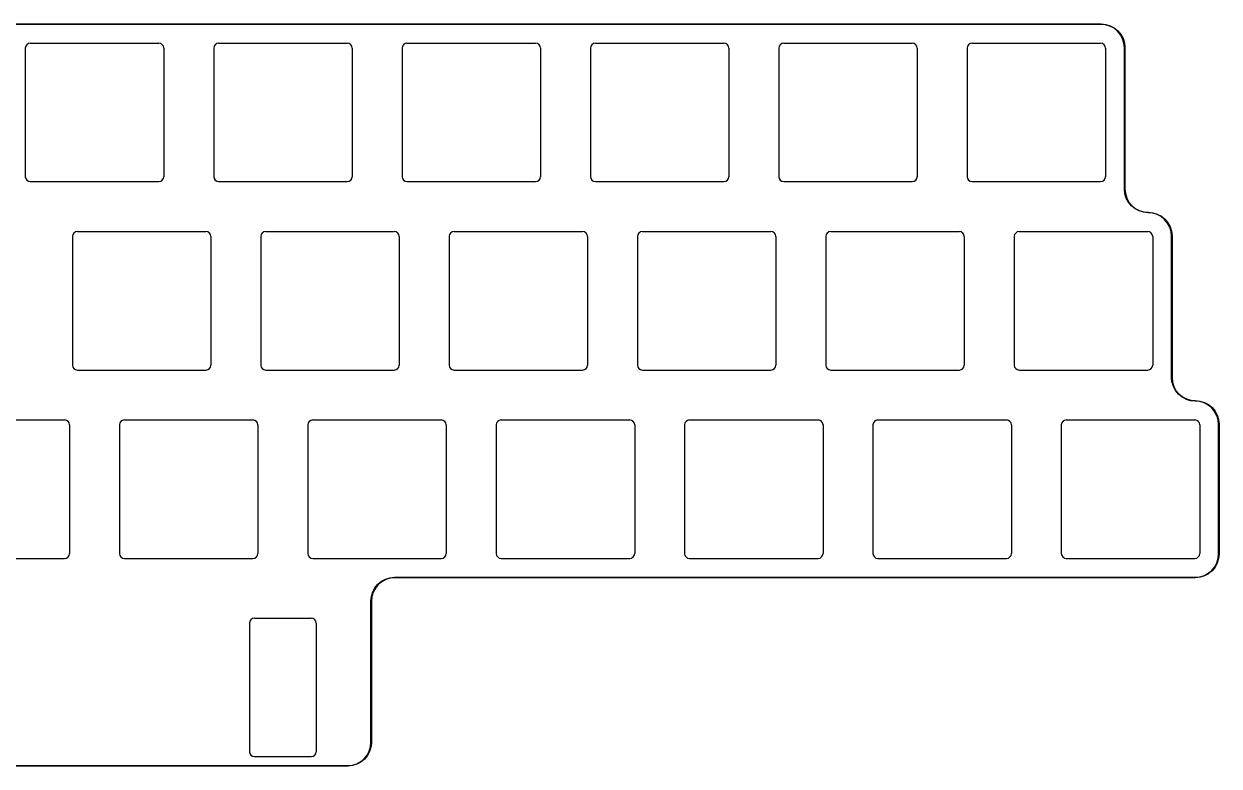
# Model space of a CAD drawing. Header units: millimetres. Extents: x 1 to 242, y -95 to -1.
# Drawn here: x 121.4 to 242.3, y -94.7 to -19.6 of the extents above; entities that cross this region are included whole.
import ezdxf

# ---------------------------------------------------------------- set-up
doc = ezdxf.new("R2010")
doc.units = ezdxf.units.MM
doc.layers.add('BLACK', color=7, linetype='Continuous')

# ---------------------------------------------------------------- blocks, each defined once
blk = doc.blocks.new('A$C22e61fb1')
at = {"layer": 'BLACK', "linetype": 'Continuous'}
for p, q in [((229.8151, 75.01), (96.4651, 75.01)), ((96.4671, 75.06), (229.8181, 75.06)), ((230.2741, 74.965), (229.8151, 75.01)), ((229.8181, 75.06), (229.8191, 75.0599)), ((229.8191, 75.0599), (229.8191, 75.0599)), ((229.8191, 75.0599), (230.2811, 75.0145)), ((230.7141, 74.8321), (230.2741, 74.965)), ((230.2811, 75.0145), (230.2821, 75.0145)), ((230.2821, 75.0145), (230.2841, 75.014)), ((230.2841, 75.014), (230.2861, 75.0136)), ((230.2861, 75.0136), (230.7311, 74.8793)), ((231.1201, 74.6162), (230.7141, 74.8321)), ((230.7311, 74.8793), (230.7311, 74.8793)), ((230.7311, 74.8793), (230.7311, 74.8792)), ((230.7311, 74.8792), (230.7341, 74.8783)), ((230.7341, 74.8783), (230.7361, 74.8774)), ((230.7361, 74.8774), (231.1461, 74.6592)), ((231.4771, 74.3256), (231.1201, 74.6162)), ((231.1461, 74.6592), (231.1461, 74.6591)), ((231.1461, 74.6591), (231.1481, 74.6578)), ((231.1481, 74.6578), (231.1501, 74.6565)), ((231.1501, 74.6565), (231.5101, 74.3628)), ((231.7701, 73.9713), (231.4771, 74.3256)), ((231.5101, 74.3628), (231.5101, 74.3628)), ((231.5101, 74.3628), (231.5101, 74.3628)), ((231.5101, 74.3628), (231.5101, 74.3626)), ((231.5101, 74.3626), (231.5121, 74.361)), ((231.5121, 74.361), (231.5141, 74.3594)), ((231.5141, 74.3594), (231.8101, 74.0013)), ((231.9891, 73.5668), (231.7701, 73.9713)), ((231.8101, 74.0013), (231.8101, 74.001)), ((231.8101, 74.001), (231.8111, 73.9991)), ((231.8111, 73.9991), (231.8131, 73.9972)), ((231.8131, 73.9972), (232.0341, 73.5884)), ((232.1251, 73.1275), (231.9891, 73.5668)), ((232.0341, 73.5884), (232.0341, 73.5881)), ((232.0341, 73.5881), (232.0351, 73.586)), ((232.0351, 73.586), (232.0361, 73.5839)), ((232.0361, 73.5839), (232.1731, 73.14)), ((232.1731, 72.669), (232.1251, 73.1275)), ((232.1731, 73.14), (232.1731, 73.1396)), ((232.1731, 73.1396), (232.1741, 73.1374)), ((232.1731, 72.6537), (232.1731, 72.669)), ((232.1731, 58.3664), (232.1731, 72.6537)), ((232.1741, 73.1374), (232.1741, 73.1352)), ((232.1741, 73.1352), (232.2231, 72.673)), ((232.2231, 72.673), (232.2231, 72.6726)), ((232.2231, 72.6726), (232.2231, 72.6715)), ((232.2231, 72.6715), (232.2231, 72.6705)), ((232.2231, 72.6705), (232.2231, 72.655)), ((232.2231, 72.655), (232.2231, 72.655)), ((232.2231, 72.655), (232.2231, 58.3663)), ((232.1731, 58.3661), (232.1731, 58.3664)), ((232.1731, 58.3658), (232.1731, 58.3661)), ((232.1731, 58.365), (232.1731, 58.3658)), ((232.1731, 58.3649), (232.1731, 58.365)), ((232.1731, 58.3495), (232.1731, 58.3649)), ((232.1731, 58.3484), (232.1731, 58.3495)), ((232.1731, 58.3473), (232.1731, 58.3484)), ((232.1731, 58.3469), (232.1731, 58.3473)), ((232.2221, 57.8848), (232.1731, 58.3469)), ((232.2231, 58.3663), (232.2231, 58.3509)), ((232.2231, 58.3509), (232.2711, 57.8924)), ((232.2221, 57.8825), (232.2221, 57.8848)), ((232.2221, 57.8803), (232.2221, 57.8825)), ((232.2231, 57.88), (232.2221, 57.8803)), ((232.3601, 57.436), (232.2231, 57.88)), ((232.2711, 57.8924), (232.4071, 57.4531)), ((232.3611, 57.4339), (232.3601, 57.436)), ((232.3621, 57.4318), (232.3611, 57.4339)), ((232.3621, 57.4315), (232.3621, 57.4318)), ((232.5831, 57.0227), (232.3621, 57.4315)), ((232.4071, 57.4531), (232.6261, 57.0486)), ((232.5841, 57.0208), (232.5831, 57.0227)), ((232.5851, 57.0189), (232.5841, 57.0208)), ((232.5861, 57.0187), (232.5851, 57.0189)), ((232.8821, 56.6606), (232.5861, 57.0187)), ((232.6261, 57.0486), (232.9191, 56.6943)), ((232.8831, 56.659), (232.8821, 56.6606)), ((232.8851, 56.6574), (232.8831, 56.659)), ((232.8851, 56.6571), (232.8851, 56.6574)), ((233.2451, 56.3634), (232.8851, 56.6571)), ((232.9191, 56.6943), (233.2751, 56.4037)), ((233.2471, 56.3622), (233.2451, 56.3634)), ((233.2491, 56.3609), (233.2471, 56.3622)), ((233.2501, 56.3607), (233.2491, 56.3609)), ((233.6601, 56.1425), (233.2501, 56.3607)), ((233.2751, 56.4037), (233.6811, 56.1878)), ((233.6621, 56.1417), (233.6601, 56.1425)), ((233.6641, 56.1408), (233.6621, 56.1417)), ((233.6641, 56.1407), (233.6641, 56.1408)), ((234.1091, 56.0063), (233.6641, 56.1407)), ((233.6811, 56.1878), (234.1211, 56.0549)), ((234.1111, 56.0059), (234.1091, 56.0063)), ((234.1141, 56.0054), (234.1111, 56.0059)), ((234.5771, 55.96), (234.1141, 56.0054)), ((234.1141, 56.0054), (234.1141, 56.0054)), ((234.1211, 56.0549), (234.5811, 56.0098)), ((235.0371, 55.9149), (234.5771, 55.96)), ((234.5811, 56.0098), (235.0441, 55.9645)), ((235.4771, 55.782), (235.0371, 55.9149)), ((235.0441, 55.9645), (235.0441, 55.9644)), ((235.0441, 55.9644), (235.0471, 55.9639)), ((235.0471, 55.9639), (235.0491, 55.9635)), ((235.0491, 55.9635), (235.4941, 55.8292)), ((235.8831, 55.5661), (235.4771, 55.782)), ((235.4941, 55.8292), (235.4941, 55.8292)), ((235.4941, 55.8292), (235.4941, 55.8291)), ((235.4941, 55.8291), (235.4961, 55.8282)), ((235.4961, 55.8282), (235.4981, 55.8273)), ((235.4981, 55.8273), (235.9091, 55.6091)), ((235.9091, 55.6091), (235.9091, 55.609)), ((235.9091, 55.609), (235.9111, 55.6077)), ((235.9111, 55.6077), (235.9131, 55.6064)), ((235.9131, 55.6064), (236.2731, 55.3127)), ((236.2391, 55.2755), (235.8831, 55.5661)), ((236.5321, 54.9212), (236.2391, 55.2755)), ((236.2731, 55.3127), (236.2731, 55.3127)), ((236.2731, 55.3127), (236.2731, 55.3127)), ((236.2731, 55.3127), (236.2731, 55.3125)), ((236.2731, 55.3125), (236.2751, 55.3109)), ((236.2751, 55.3109), (236.2761, 55.3093)), ((236.2761, 55.3093), (236.5721, 54.9512)), ((236.7511, 54.5167), (236.5321, 54.9212)), ((236.5721, 54.9512), (236.5731, 54.9509)), ((236.5731, 54.9509), (236.5741, 54.949)), ((236.5741, 54.949), (236.5751, 54.9471)), ((236.5751, 54.9471), (236.7961, 54.5383)), ((236.8871, 54.0774), (236.7511, 54.5167)), ((236.7961, 54.5383), (236.7961, 54.538)), ((236.7961, 54.538), (236.7971, 54.5359)), ((236.7971, 54.5359), (236.7981, 54.5338)), ((236.7981, 54.5338), (236.9361, 54.0899)), ((236.9351, 53.6189), (236.8871, 54.0774)), ((236.9351, 53.6036), (236.9351, 53.6189)), ((236.9351, 39.3164), (236.9351, 53.6036)), ((236.9361, 54.0899), (236.9361, 54.0895)), ((236.9361, 54.0895), (236.9361, 54.0873)), ((236.9361, 54.0873), (236.9371, 54.0851)), ((236.9371, 54.0851), (236.9851, 53.6229)), ((236.9851, 53.6229), (236.9851, 53.6226)), ((236.9851, 53.6226), (236.9851, 53.6215)), ((236.9851, 53.6215), (236.9851, 53.6204)), ((236.9851, 53.6204), (236.9851, 53.6049)), ((236.9851, 53.6049), (236.9851, 53.6049)), ((236.9851, 53.6049), (236.9851, 39.3162)), ((236.9351, 39.316), (236.9351, 39.3164)), ((236.9351, 39.3157), (236.9351, 39.316)), ((236.9351, 39.3149), (236.9351, 39.3157)), ((236.9351, 39.2994), (236.9351, 39.3149)), ((236.9351, 39.3149), (236.9351, 39.3149)), ((236.9351, 39.2983), (236.9351, 39.2994)), ((236.9351, 39.2972), (236.9351, 39.2983)), ((236.9351, 39.2969), (236.9351, 39.2972)), ((236.9841, 38.8347), (236.9351, 39.2969)), ((236.9851, 38.8325), (236.9841, 38.8347)), ((236.9851, 39.3162), (236.9851, 39.3008)), ((236.9851, 39.3008), (237.0341, 38.8423)), ((236.9851, 38.8302), (236.9851, 38.8325)), ((236.9851, 38.8299), (236.9851, 38.8302)), ((237.1221, 38.3859), (236.9851, 38.8299)), ((237.0341, 38.8423), (237.1701, 38.4031)), ((237.1231, 38.3838), (237.1221, 38.3859)), ((237.1241, 38.3817), (237.1231, 38.3838)), ((237.1241, 38.3814), (237.1241, 38.3817)), ((237.3451, 37.9726), (237.1241, 38.3814)), ((237.1701, 38.4031), (237.3881, 37.9986)), ((237.3471, 37.9708), (237.3451, 37.9726)), ((237.3481, 37.9689), (237.3471, 37.9708)), ((237.3481, 37.9686), (237.3481, 37.9689)), ((237.6441, 37.6105), (237.3481, 37.9686)), ((237.3881, 37.9986), (237.6811, 37.6443)), ((237.6461, 37.6089), (237.6441, 37.6105)), ((237.6481, 37.6073), (237.6461, 37.6089)), ((237.6481, 37.6071), (237.6481, 37.6073)), ((238.0081, 37.3133), (237.6481, 37.6071)), ((237.6811, 37.6443), (238.0381, 37.3536)), ((238.0101, 37.3121), (238.0081, 37.3133)), ((238.0121, 37.3108), (238.0101, 37.3121)), ((238.0121, 37.3106), (238.0121, 37.3108)), ((238.4221, 37.0924), (238.0121, 37.3106)), ((238.0381, 37.3536), (238.4441, 37.1377)), ((238.4241, 37.0916), (238.4221, 37.0924)), ((238.4271, 37.0907), (238.4241, 37.0916)), ((238.4271, 37.0906), (238.4271, 37.0907)), ((238.8721, 36.9563), (238.4271, 37.0906)), ((238.4441, 37.1377), (238.8841, 37.0048)), ((238.8741, 36.9558), (238.8721, 36.9563)), ((238.8761, 36.9554), (238.8741, 36.9558)), ((238.8771, 36.9553), (238.8761, 36.9554)), ((239.3391, 36.91), (238.8771, 36.9553)), ((238.8841, 37.0048), (239.3441, 36.9597)), ((239.7991, 36.8649), (239.3391, 36.91)), ((239.3441, 36.9597), (239.8071, 36.9144)), ((240.2391, 36.7319), (239.7991, 36.8649)), ((239.8071, 36.9144), (239.8071, 36.9143)), ((239.8071, 36.9143), (239.8091, 36.9139)), ((239.8091, 36.9139), (239.8111, 36.9134)), ((239.8111, 36.9134), (240.2561, 36.7791)), ((240.6451, 36.5161), (240.2391, 36.7319)), ((240.2561, 36.7791), (240.2561, 36.7791)), ((240.2561, 36.7791), (240.2571, 36.779)), ((240.2571, 36.779), (240.2591, 36.7781)), ((240.2591, 36.7781), (240.2611, 36.7772)), ((240.2611, 36.7772), (240.6711, 36.5591)), ((241.0021, 36.2254), (240.6451, 36.5161)), ((240.6711, 36.5591), (240.6711, 36.5589)), ((240.6711, 36.5589), (240.6731, 36.5576)), ((240.6731, 36.5576), (240.6751, 36.5564)), ((240.6751, 36.5564), (241.0351, 36.2626)), ((241.0351, 36.2626), (241.0351, 36.2626)), ((241.0351, 36.2626), (241.0351, 36.2626)), ((241.0351, 36.2626), (241.0361, 36.2624)), ((241.0361, 36.2624), (241.0371, 36.2608)), ((241.2951, 35.8711), (241.0021, 36.2254)), ((241.0371, 36.2608), (241.0391, 36.2592)), ((241.0391, 36.2592), (241.3351, 35.9011)), ((241.5141, 35.4666), (241.2951, 35.8711)), ((241.3351, 35.9011), (241.3351, 35.9008)), ((241.3351, 35.9008), (241.3361, 35.8989)), ((241.3361, 35.8989), (241.3381, 35.8971)), ((241.3381, 35.8971), (241.5591, 35.4883)), ((241.6501, 35.0274), (241.5141, 35.4666)), ((241.5591, 35.4883), (241.5591, 35.4879)), ((241.5591, 35.4879), (241.5601, 35.4858)), ((241.5601, 35.4858), (241.5611, 35.4838)), ((241.5611, 35.4838), (241.6981, 35.0398)), ((241.6981, 34.5689), (241.6501, 35.0274)), ((241.6981, 35.0398), (241.6981, 35.0395)), ((241.6981, 35.0395), (241.6991, 35.0372)), ((241.6981, 34.5535), (241.6981, 34.5689)), ((241.6981, 21.4579), (241.6981, 34.5535)), ((241.6991, 35.0372), (241.6991, 35.035)), ((241.6991, 35.035), (241.7481, 34.5728)), ((241.7481, 34.5728), (241.7481, 34.5725)), ((241.7481, 34.5725), (241.7481, 34.5714)), ((241.7481, 34.5714), (241.7481, 34.5703)), ((241.7481, 34.5703), (241.7481, 34.5548)), ((241.7481, 34.5548), (241.7481, 34.5548)), ((241.7481, 34.5548), (241.7481, 21.4554)), ((241.3041, 20.1528), (241.5201, 20.5588)), ((241.5201, 20.5588), (241.6531, 20.999)), ((241.7011, 20.9869), (241.5671, 20.542)), ((241.6531, 20.999), (241.6981, 21.4579)), ((241.7021, 20.9891), (241.7011, 20.9869)), ((241.7481, 21.4542), (241.7021, 20.9917)), ((241.7021, 20.9917), (241.7021, 20.9913)), ((241.7021, 20.9913), (241.7021, 20.9891)), ((241.7481, 21.4554), (241.7481, 21.4542)), ((241.7481, 21.4542), (241.7481, 21.4542)), ((240.2551, 19.2846), (240.6591, 19.5033)), ((240.6851, 19.4605), (240.2761, 19.2395)), ((240.6591, 19.5033), (241.0131, 19.7964)), ((240.6871, 19.4618), (240.6851, 19.4605)), ((240.6891, 19.463), (240.6871, 19.4618)), ((241.0471, 19.7595), (240.6891, 19.4632)), ((240.6891, 19.4632), (240.6891, 19.463)), ((241.0131, 19.7964), (241.3041, 20.1528)), ((241.0491, 19.7611), (241.0471, 19.7595)), ((241.0501, 19.7627), (241.0491, 19.7611)), ((241.0511, 19.7629), (241.0501, 19.7627)), ((241.3441, 20.1231), (241.0511, 19.7629)), ((241.3461, 20.125), (241.3441, 20.1231)), ((241.3471, 20.1268), (241.3461, 20.125)), ((241.5651, 20.5375), (241.3471, 20.1271)), ((241.3471, 20.1271), (241.3471, 20.1268)), ((241.5661, 20.5396), (241.5651, 20.5375)), ((241.5671, 20.5417), (241.5661, 20.5396)), ((241.5671, 20.542), (241.5671, 20.5417)), ((156.3761, 18.028), (156.6701, 18.388)), ((156.7071, 18.354), (156.4161, 17.998)), ((156.6701, 18.388), (156.6711, 18.39)), ((156.6701, 18.388), (156.6701, 18.388)), ((156.6701, 18.388), (156.6701, 18.388)), ((156.6701, 18.388), (156.6701, 18.388)), ((156.6711, 18.39), (156.6731, 18.391)), ((156.6731, 18.391), (157.0311, 18.6876)), ((157.0611, 18.6475), (156.7071, 18.354)), ((157.0311, 18.6878), (157.0331, 18.689)), ((157.0311, 18.6876), (157.0311, 18.6878)), ((157.0331, 18.689), (157.0351, 18.6903)), ((157.0351, 18.6903), (157.4441, 18.9113)), ((157.4661, 18.8662), (157.0611, 18.6475)), ((157.4441, 18.9115), (157.4461, 18.9123)), ((157.4441, 18.9113), (157.4441, 18.9115)), ((157.4461, 18.9123), (157.4491, 18.9132)), ((157.4491, 18.9132), (157.8921, 19.0506)), ((157.9051, 19.0022), (157.4661, 18.8662)), ((157.8921, 19.0506), (157.8931, 19.0507)), ((157.8931, 19.0507), (157.8951, 19.0512)), ((157.8951, 19.0512), (157.8971, 19.0516)), ((157.8971, 19.0516), (158.3591, 19.1002)), ((158.3631, 19.0503), (157.9051, 19.0022)), ((158.3591, 19.1002), (158.3601, 19.1002)), ((158.3601, 19.1002), (158.3611, 19.1002)), ((158.3611, 19.1002), (158.3621, 19.1003)), ((158.3621, 19.1003), (158.3771, 19.1004)), ((158.3791, 19.0504), (158.3631, 19.0503)), ((158.3771, 19.1004), (158.3771, 19.1004)), ((158.3771, 19.1004), (239.3411, 19.1004)), ((239.3431, 19.0504), (158.3791, 19.0504)), ((239.3411, 19.1004), (239.3571, 19.1004)), ((239.3581, 19.0505), (239.3431, 19.0504)), ((239.3431, 19.0504), (239.3431, 19.0504)), ((239.3571, 19.1004), (239.8151, 19.1486)), ((239.3591, 19.0506), (239.3581, 19.0505)), ((239.3601, 19.0506), (239.3591, 19.0506)), ((239.3611, 19.0506), (239.3601, 19.0506)), ((239.8231, 19.0992), (239.3611, 19.0506)), ((239.8151, 19.1486), (240.2551, 19.2846)), ((239.8251, 19.0996), (239.8231, 19.0992)), ((239.8271, 19.1), (239.8251, 19.0996)), ((239.8281, 19.1002), (239.8271, 19.1)), ((240.2721, 19.2376), (239.8281, 19.1002)), ((240.2741, 19.2385), (240.2721, 19.2376)), ((240.2761, 19.2393), (240.2741, 19.2385)), ((240.2761, 19.2395), (240.2761, 19.2393)), ((155.9731, 16.697), (156.0181, 17.159)), ((156.0181, 17.162), (156.0191, 17.164)), ((156.0181, 17.159), (156.0181, 17.162)), ((156.0181, 17.159), (156.0181, 17.159)), ((156.0191, 17.164), (156.1531, 17.609)), ((156.0671, 17.152), (156.0221, 16.693)), ((156.2001, 17.592), (156.0671, 17.152)), ((156.1531, 17.609), (156.1541, 17.611)), ((156.1531, 17.609), (156.1531, 17.609)), ((156.1541, 17.611), (156.1551, 17.613)), ((156.1551, 17.613), (156.3731, 18.024)), ((156.4161, 17.998), (156.2001, 17.592)), ((156.3731, 18.024), (156.3751, 18.026)), ((156.3731, 18.024), (156.3731, 18.024)), ((156.3751, 18.026), (156.3761, 18.028)), ((155.9721, 16.695), (155.9731, 16.697)), ((155.9721, 2.408), (155.9721, 16.695)), ((155.9731, 16.697), (155.9731, 16.697)), ((156.0221, 16.693), (156.0221, 2.405)), ((155.5791, 1.103), (155.7951, 1.509)), ((155.8401, 1.487), (155.6221, 1.077)), ((155.7951, 1.509), (155.9271, 1.949)), ((155.8411, 1.49), (155.8401, 1.487)), ((155.8421, 1.492), (155.8411, 1.49)), ((155.9761, 1.937), (155.8421, 1.492)), ((155.8421, 1.492), (155.8421, 1.492)), ((155.9271, 1.949), (155.9721, 2.408)), ((155.9771, 1.941), (155.9761, 1.939)), ((155.9761, 1.939), (155.9761, 1.937)), ((156.0221, 2.404), (155.9771, 1.942)), ((155.9771, 1.942), (155.9771, 1.941)), ((156.0221, 2.405), (156.0221, 2.404)), ((156.0221, 2.404), (156.0221, 2.404)), ((153.6171, 0), (40.5052, 0)), ((40.5077, 0.05), (153.6161, 0.05)), ((153.6161, 0.05), (153.6311, 0.05)), ((153.6331, 0), (153.6171, 0)), ((153.6171, 0), (153.6171, 0)), ((153.6311, 0.05), (154.0901, 0.099)), ((153.6341, 0), (153.6331, 0)), ((153.6351, 0), (153.6341, 0)), ((154.0981, 0.049), (153.6351, 0.001)), ((153.6351, 0.001), (153.6351, 0)), ((154.0901, 0.099), (154.5291, 0.235)), ((154.1001, 0.05), (154.0981, 0.049)), ((154.1021, 0.05), (154.1001, 0.05)), ((154.5461, 0.187), (154.1021, 0.05)), ((154.1021, 0.05), (154.1021, 0.05)), ((154.5291, 0.235), (154.9341, 0.453)), ((154.5481, 0.188), (154.5461, 0.187)), ((154.5511, 0.189), (154.5481, 0.188)), ((154.9601, 0.41), (154.5511, 0.189)), ((154.5511, 0.189), (154.5511, 0.189)), ((154.9341, 0.453), (155.2881, 0.746)), ((154.9621, 0.412), (154.9601, 0.41)), ((154.9631, 0.413), (154.9621, 0.412)), ((154.9641, 0.413), (154.9631, 0.413)), ((155.3221, 0.709), (154.9641, 0.413)), ((155.2881, 0.746), (155.5791, 1.103)), ((155.3231, 0.711), (155.3221, 0.709)), ((155.3251, 0.713), (155.3231, 0.711)), ((155.6191, 1.073), (155.3251, 0.713)), ((155.3251, 0.713), (155.3251, 0.713)), ((155.6201, 1.075), (155.6191, 1.073)), ((155.6211, 1.077), (155.6201, 1.075)), ((155.6221, 1.077), (155.6211, 1.077))]:
    blk.add_line(p, q, dxfattribs=at)

msp = doc.modelspace()

# ---------------------------------------------------------------- linework, layer by layer
for p, q in [((122.0875, -21.575), (135.0875, -21.575)), ((141.1375, -21.575), (154.1375, -21.575)), ((160.1875, -21.575), (173.1875, -21.575)), ((179.2375, -21.575), (192.2375, -21.575)), ((198.2875, -21.575), (211.2875, -21.575)), ((217.3375, -21.575), (230.3375, -21.575)), ((121.5875, -22.075), (121.5875, -35.075)), ((135.5875, -22.075), (135.5875, -35.075)), ((140.6375, -22.075), (140.6375, -35.075)), ((154.6375, -22.075), (154.6375, -35.075)), ((159.6875, -22.075), (159.6875, -35.075)), ((173.6875, -22.075), (173.6875, -35.075)), ((178.7375, -22.075), (178.7375, -35.075)), ((192.7375, -22.075), (192.7375, -35.075)), ((197.7875, -22.075), (197.7875, -35.075)), ((211.7875, -22.075), (211.7875, -35.075)), ((216.8375, -22.075), (216.8375, -35.075)), ((230.8375, -22.075), (230.8375, -35.075)), ((122.0875, -35.575), (135.0875, -35.575)), ((141.1375, -35.575), (154.1375, -35.575)), ((160.1875, -35.575), (173.1875, -35.575)), ((179.2375, -35.575), (192.2375, -35.575)), ((198.2875, -35.575), (211.2875, -35.575)), ((217.3375, -35.575), (230.3375, -35.575)), ((126.85, -40.625), (139.85, -40.625)), ((145.9, -40.625), (158.9, -40.625)), ((164.95, -40.625), (177.95, -40.625)), ((184, -40.625), (197, -40.625)), ((203.05, -40.625), (216.05, -40.625)), ((222.1, -40.625), (235.1, -40.625)), ((126.35, -41.125), (126.35, -54.125)), ((140.35, -41.125), (140.35, -54.125)), ((145.4, -41.125), (145.4, -54.125)), ((159.4, -41.125), (159.4, -54.125)), ((164.45, -41.125), (164.45, -54.125)), ((178.45, -41.125), (178.45, -54.125)), ((183.5, -41.125), (183.5, -54.125)), ((197.5, -41.125), (197.5, -54.125)), ((202.55, -41.125), (202.55, -54.125)), ((216.55, -41.125), (216.55, -54.125)), ((221.6, -41.125), (221.6, -54.125)), ((235.6, -41.125), (235.6, -54.125)), ((126.85, -54.625), (139.85, -54.625)), ((145.9, -54.625), (158.9, -54.625)), ((164.95, -54.625), (177.95, -54.625)), ((184, -54.625), (197, -54.625)), ((203.05, -54.625), (216.05, -54.625)), ((222.1, -54.625), (235.1, -54.625)), ((112.5625, -59.675), (125.5625, -59.675)), ((126.0625, -60.175), (126.0625, -73.175)), ((131.1125, -60.175), (131.1125, -73.175)), ((131.6125, -59.675), (144.6125, -59.675)), ((145.1125, -60.175), (145.1125, -73.175)), ((150.1625, -60.175), (150.1625, -73.175)), ((150.6625, -59.675), (163.6625, -59.675)), ((164.1625, -60.175), (164.1625, -73.175)), ((169.2125, -60.175), (169.2125, -73.175)), ((169.7125, -59.675), (182.7125, -59.675)), ((183.2125, -60.175), (183.2125, -73.175)), ((188.2625, -60.175), (188.2625, -73.175)), ((188.7625, -59.675), (201.7625, -59.675)), ((202.2625, -60.175), (202.2625, -73.175)), ((207.3125, -60.175), (207.3125, -73.175)), ((207.8125, -59.675), (220.8125, -59.675)), ((221.3125, -60.175), (221.3125, -73.175)), ((226.3625, -60.175), (226.3625, -73.175)), ((226.8625, -59.675), (239.8625, -59.675)), ((240.3625, -60.175), (240.3625, -73.175)), ((112.5625, -73.675), (125.5625, -73.675)), ((131.6125, -73.675), (144.6125, -73.675)), ((150.6625, -73.675), (163.6625, -73.675)), ((169.7125, -73.675), (182.7125, -73.675)), ((188.7625, -73.675), (201.7625, -73.675)), ((207.8125, -73.675), (220.8125, -73.675)), ((226.8625, -73.675), (239.8625, -73.675)), ((144.75625, -79.725), (150.50625, -79.725)), ((144.25625, -80.225), (144.25625, -93.225)), ((151.00625, -80.225), (151.00625, -93.225)), ((144.75625, -93.725), (150.50625, -93.725))]:
    msp.add_line(p, q)
for centre, start, end in [((122.0875, -22.075), 90, 180), ((135.0875, -22.075), 0, 90), ((141.1375, -22.075), 90, 180), ((154.1375, -22.075), 0, 90), ((160.1875, -22.075), 90, 180), ((173.1875, -22.075), 0, 90), ((179.2375, -22.075), 90, 180), ((192.2375, -22.075), 0, 90), ((198.2875, -22.075), 90, 180), ((211.2875, -22.075), 0, 90), ((217.3375, -22.075), 90, 180), ((230.3375, -22.075), 0, 90), ((122.0875, -35.075), 180, 270), ((135.0875, -35.075), 270, 360), ((141.1375, -35.075), 180, 270), ((154.1375, -35.075), 270, 360), ((160.1875, -35.075), 180, 270), ((173.1875, -35.075), 270, 360), ((179.2375, -35.075), 180, 270), ((192.2375, -35.075), 270, 360), ((198.2875, -35.075), 180, 270), ((211.2875, -35.075), 270, 360), ((217.3375, -35.075), 180, 270), ((230.3375, -35.075), 270, 360), ((126.85, -41.125), 90, 180), ((139.85, -41.125), 0, 90), ((145.9, -41.125), 90, 180), ((158.9, -41.125), 0, 90), ((164.95, -41.125), 90, 180), ((177.95, -41.125), 0, 90), ((184, -41.125), 90, 180), ((197, -41.125), 0, 90), ((203.05, -41.125), 90, 180), ((216.05, -41.125), 0, 90), ((222.1, -41.125), 90, 180), ((235.1, -41.125), 0, 90), ((126.85, -54.125), 180, 270), ((139.85, -54.125), 270, 360), ((145.9, -54.125), 180, 270), ((158.9, -54.125), 270, 360), ((164.95, -54.125), 180, 270), ((177.95, -54.125), 270, 360), ((184, -54.125), 180, 270), ((197, -54.125), 270, 360), ((203.05, -54.125), 180, 270), ((216.05, -54.125), 270, 360), ((222.1, -54.125), 180, 270), ((235.1, -54.125), 270, 360), ((125.5625, -60.175), 0, 90), ((131.6125, -60.175), 90, 180), ((144.6125, -60.175), 0, 90), ((150.6625, -60.175), 90, 180), ((163.6625, -60.175), 0, 90), ((169.7125, -60.175), 90, 180), ((182.7125, -60.175), 0, 90), ((188.7625, -60.175), 90, 180), ((201.7625, -60.175), 0, 90), ((207.8125, -60.175), 90, 180), ((220.8125, -60.175), 0, 90), ((226.8625, -60.175), 90, 180), ((239.8625, -60.175), 0, 90), ((125.5625, -73.175), 270, 360), ((131.6125, -73.175), 180, 270), ((144.6125, -73.175), 270, 360), ((150.6625, -73.175), 180, 270), ((163.6625, -73.175), 270, 360), ((169.7125, -73.175), 180, 270), ((182.7125, -73.175), 270, 360), ((188.7625, -73.175), 180, 270), ((201.7625, -73.175), 270, 360), ((207.8125, -73.175), 180, 270), ((220.8125, -73.175), 270, 360), ((226.8625, -73.175), 180, 270), ((239.8625, -73.175), 270, 360), ((144.75625, -80.225), 90, 180), ((150.50625, -80.225), 0, 90), ((144.75625, -93.225), 180, 270), ((150.50625, -93.225), 270, 360)]:
    msp.add_arc(centre, 0.5, start, end)

# ---------------------------------------------------------------- block references
msp.add_blockref('A$C22e61fb1', (0.56993, -94.68017))

doc.saveas('drawing.dxf')
